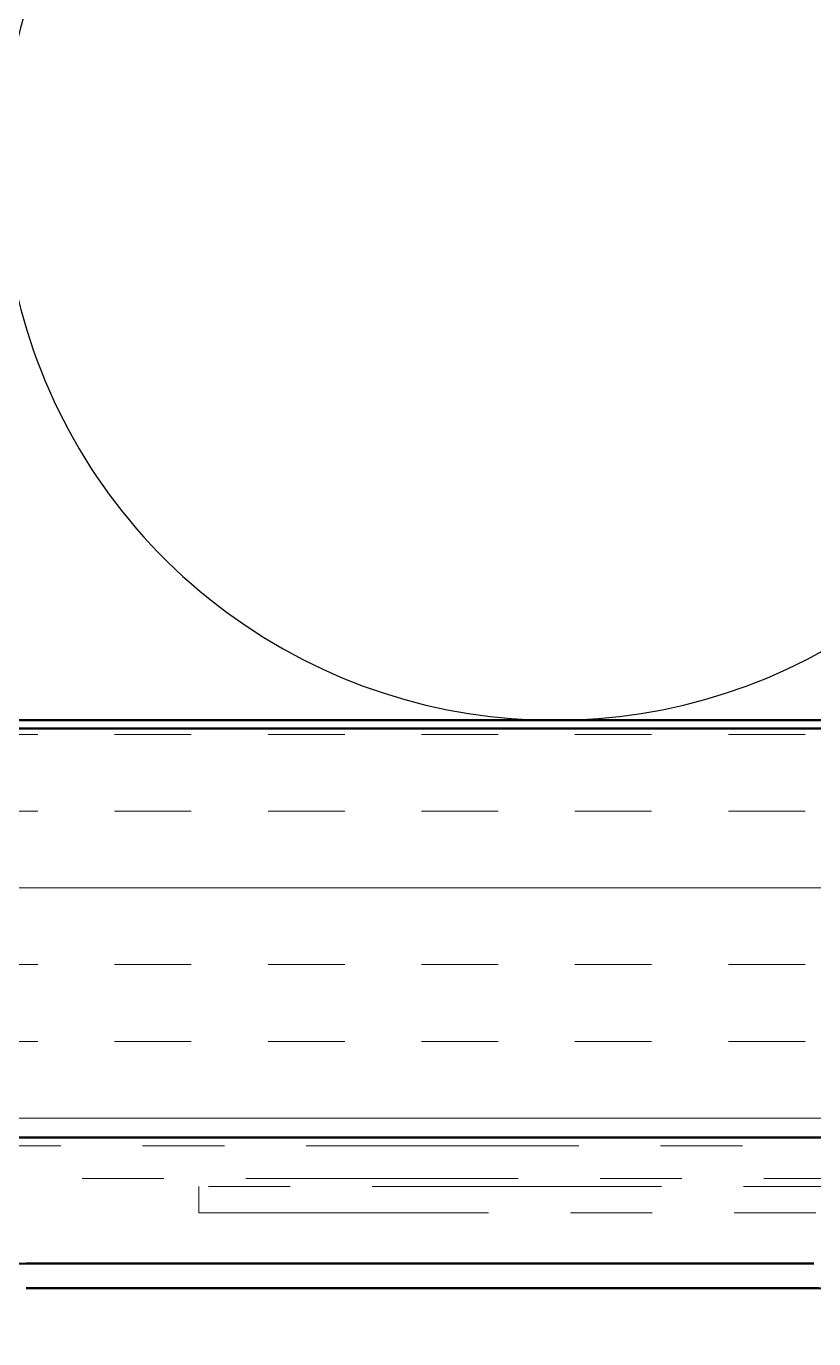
# Model space of a CAD drawing. Header units: inches. Extents: x 0.6 to 33.4, y 0.6 to 21.4.
# Drawn here: x 6.642 to 7.604, y 4.793 to 6.397 of the extents above; entities that cross this region are included whole.
import ezdxf

# ---------------------------------------------------------------- set-up
doc = ezdxf.new("R2010")
doc.units = ezdxf.units.IN
doc.header["$LTSCALE"] = 2
doc.header["$MEASUREMENT"] = 0
doc.linetypes.add('DOUBLE_DASH_CHAIN', pattern=[1.2403, 0.6614, -0.0827, 0.1654, -0.0827, 0.1654, -0.0827])
for name, color, linetype, lineweight in [('Hatch (ANSI)', 7, 'Continuous', 18), ('Sketch Geometry (ANSI)', 7, 'Continuous', 25), ('Visible (ANSI)', 7, 'Continuous', 50)]:
    doc.layers.add(name, color=color, linetype=linetype, lineweight=lineweight)

msp = doc.modelspace()

# ---------------------------------------------------------------- hatches: boundary and pattern name
at = {"layer": 'Hatch (ANSI)', "true_color": 0x804000}
h = msp.add_hatch(dxfattribs=at)
h.set_pattern_fill('INSUL', color=36, scale=0.75, style=0)
h.paths.add_polyline_path([(1.0804, 5.0389), (14.34312, 5.0389), (14.34312, 5.5389), (1.0804, 5.5389)])

# ---------------------------------------------------------------- linework, layer by layer
at = {"layer": 'Sketch Geometry (ANSI)', "color": 150, "true_color": 0x0080ff}
msp.add_arc((7.28812, 6.2239), 0.675, 160.6261, 19.3739, dxfattribs=at)
at = {"layer": 'Visible (ANSI)', "color": 150, "true_color": 0x0080ff}
msp.add_line((9.31312, 5.5489), (1.0804, 5.5489), dxfattribs=at)
at = {"layer": 'Visible (ANSI)', "color": 36, "true_color": 0x804000}
for p, q in [((1.0804, 5.5389), (14.34312, 5.5389)), ((14.84312, 5.0389), (1.0804, 5.0389))]:
    msp.add_line(p, q, dxfattribs=at)
at = {"layer": 'Visible (ANSI)', "color": 30, "linetype": 'DOUBLE_DASH_CHAIN', "lineweight": 18, "ltscale": 0.251638, "true_color": 0xff8000}
for p, q in [((14.81312, 5.0289), (1.0804, 5.0289)), ((1.0804, 4.9889), (14.81312, 4.9889))]:
    msp.add_line(p, q, dxfattribs=at)
at = {"layer": 'Visible (ANSI)', "color": 30, "linetype": 'DOUBLE_DASH_CHAIN', "lineweight": 18, "ltscale": 0.267416, "true_color": 0xff8000}
for p, q in [((10.83346, 4.9789), (6.85335, 4.9789)), ((6.85335, 4.9469), (10.83346, 4.9469))]:
    msp.add_line(p, q, dxfattribs=at)
at = {"layer": 'Visible (ANSI)', "color": 30, "linetype": 'DOUBLE_DASH_CHAIN', "lineweight": 18, "ltscale": 0.004979, "true_color": 0xff8000}
msp.add_line((6.85335, 4.9469), (6.85335, 4.9789), dxfattribs=at)
at = {"layer": 'Visible (ANSI)', "color": 5, "true_color": 0x0000ff}
for p, q in [((7.6045, 4.8849), (6.64228, 4.8849)), ((6.64228, 4.8549), (7.6045, 4.8549))]:
    msp.add_line(p, q, dxfattribs=at)
for centre, radius, start, end in [((6.64228, 4.7299), 0.155, 90, 156), ((7.6045, 4.7299), 0.125, 47, 90)]:
    msp.add_arc(centre, radius, start, end, dxfattribs=at)

doc.saveas('drawing.dxf')
